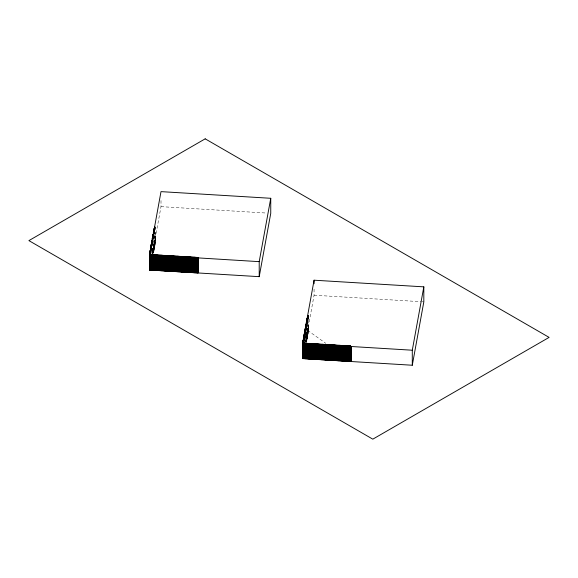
<?xml version="1.0" encoding="UTF-8"?>
<svg xmlns="http://www.w3.org/2000/svg" width="578" height="578" viewBox="0 0 578 578"><rect width="100%" height="100%" fill="white"/><g stroke="black" fill="none" stroke-linecap="round" stroke-linejoin="round"><path stroke-width="0.43" stroke-dasharray="2.89 2.17" d="M152.513 253.287L161.002 206.649L161.002 199.583M305.581 341.858L314.071 295.214L314.071 287.266M155.561 242.117L154.478 242.471L155.561 242.117L155.561 232.399M155.431 242.818L154.355 243.172L155.431 242.818L155.431 232.219M155.309 243.526L154.225 243.88L155.309 243.526L155.309 236.46M155.179 244.227L154.095 244.581L155.179 244.227L155.179 236.279M155.048 244.935L153.965 245.289L155.048 244.935L155.048 236.099M154.918 245.636L153.842 245.99L154.918 245.636L154.918 235.918M154.796 246.344L153.712 246.698L154.796 246.344L154.796 235.831M154.666 247.044L153.582 247.398L154.666 247.044L154.666 236.445M154.536 247.752L153.452 248.099L154.536 247.752L154.478 240.614M154.405 248.453L153.329 248.807L154.405 248.453L154.355 240.434M154.283 249.154L153.199 249.508L154.283 249.154L154.225 240.26M154.153 249.862L153.069 250.216L154.153 249.862L154.095 240.166M154.023 250.563L152.946 250.917L154.023 250.563L154.023 240.845M153.893 251.271L152.816 251.625L153.893 251.271L153.893 240.672M153.77 251.972L152.686 252.326L153.77 251.972L153.77 244.024M153.64 252.68L152.556 253.034L153.64 252.68L153.64 243.844M308.558 331.1L307.626 330.623L308.558 331.1L308.558 320.494M308.428 331.801L307.503 331.324L308.428 331.801L308.428 324.735M308.305 332.509L307.373 332.032L308.305 332.509L308.269 324.807M308.175 333.21L307.243 332.733L308.175 333.21L308.175 325.262M308.045 333.911L307.113 333.441L308.045 333.911L308.045 325.082M307.915 334.619L306.99 334.142L307.915 334.619L307.915 324.901M307.792 335.319L306.86 334.843L307.792 335.319L307.792 324.72M307.662 336.028L306.73 335.551L307.662 336.028L307.633 328.326M307.532 336.728L306.6 336.252L307.532 336.728L307.532 328.42M307.402 337.436L306.477 336.96L307.402 337.436L307.402 328.6M307.279 338.137L306.347 337.66L307.279 338.137L307.279 328.42M307.149 338.838L306.217 338.368L307.149 338.838L307.243 328.318M307.019 339.546L306.087 339.069L307.019 339.546L307.12 328.492M306.896 340.247L305.964 339.777L306.896 340.247L306.889 331.945M306.766 340.955L305.834 340.478L306.766 340.955L306.73 332.018M306.636 341.656L305.704 341.179L306.636 341.656L306.636 331.938M161.002 206.649L266.248 213.036M314.071 295.214L421.124 301.709M422.019 301.767L423.819 301.875M307.669 330.414L325.855 343.383M307.019 332.119L306.99 338.918M306.477 332.018L306.347 342.436L306.376 332.112M306.217 335.717L306.253 342.003M306.087 335.536L306.094 342.075M305.964 335.717L305.964 341.901M305.834 335.536L305.834 341.721M305.733 335.63L305.74 342.169M305.61 339.864L305.61 341.988M305.48 340.045L305.48 341.808M305.357 339.864L305.35 342.154M305.321 340.117L305.227 341.981M305.198 339.936L305.097 342.154M305.068 340.283L305.068 342.053M304.938 340.102L304.967 341.974M153.582 243.779L153.51 253.381L153.38 244.371M153.257 244.191L153.257 253.995M153.199 244.126L153.127 253.814M153.069 248.359L153.069 251.011M152.997 253.634L152.946 248.179L152.867 253.453M152.686 248.706L152.744 253.28M152.556 248.526L152.614 253.98M152.484 248.41L152.484 253.8"/><path stroke-width="0.87" d="M149.608 270.02L149.608 254.204L150.562 253.764L150.562 269.572L149.608 270.02L149.485 254.912L161.002 191.629L270.75 198.29L270.75 213.311L259.211 276.667L149.464 270.013L149.948 267.368M259.211 276.667L259.211 261.653L270.75 198.29M314.071 280.2L302.54 343.556L412.287 350.217L423.819 286.854L314.071 280.2L314.071 283.733M303.183 355.058L302.54 358.577L412.287 365.238L423.819 301.875L423.819 286.854M154.478 227.45C156.985 226.186 152.505 228.404 154.478 230.102M154.355 228.158C156.869 226.908 152.404 229.025 154.355 230.723M154.225 228.859C156.826 227.848 152.679 229.083 154.225 230.629M153.965 230.268C156.472 229.004 151.992 231.222 153.965 232.92M153.842 230.976C156.342 229.704 151.862 231.923 153.842 233.62M153.712 231.677C156.313 230.665 152.166 231.901 153.712 233.447M153.452 233.086C155.764 231.605 151.378 234.87 153.452 236.619M153.329 233.787C155.829 232.522 151.349 234.74 153.329 236.438M153.199 234.495C155.72 233.245 151.248 235.362 153.199 237.059M153.069 235.195C155.677 234.184 151.53 235.419 153.069 236.966M152.816 236.604C155.316 235.333 150.836 237.558 152.816 239.256M152.686 237.312C155.193 236.041 150.714 238.259 152.686 239.957M152.556 238.013C155.164 237.002 151.017 238.237 152.556 239.783M152.303 239.422C154.608 237.941 150.222 241.207 152.303 242.955M152.173 240.123C154.68 238.859 150.201 241.077 152.173 242.774M152.043 240.831C154.55 239.559 150.07 241.777 152.043 243.483M151.92 241.532C154.521 240.52 150.374 241.756 151.92 243.302M151.66 242.941C154.167 241.669 149.688 243.894 151.66 245.592M151.53 243.649C154.037 242.377 149.558 244.595 151.53 246.293M151.407 244.35C154.008 243.338 149.861 244.573 151.407 246.12M151.017 246.459C153.524 245.195 149.045 247.413 151.017 249.111M150.894 247.167C153.394 245.896 148.914 248.114 150.894 249.819M150.764 247.868C153.365 246.857 149.218 248.092 150.764 249.638M150.504 249.277C152.83 247.818 148.43 250.975 150.511 252.723M150.381 249.985C152.881 248.713 148.401 250.931 150.381 252.629M150.251 250.686C152.852 249.674 148.712 250.91 150.251 252.456M149.868 252.796L150.945 252.441L149.868 252.796L149.738 268.517M149.738 253.504L150.822 253.15L149.738 253.504L149.738 269.312L150.692 268.871L149.738 269.312M150.829 270.092L150.699 254.985L151.783 254.631L151.783 269.644L150.829 270.092L150.692 253.85L149.608 254.204M149.485 254.912L150.432 254.465L149.485 254.912L259.211 261.653M150.829 255.079L151.783 254.631M151.92 255.057L153.004 254.703L153.004 269.724L152.05 270.164L151.92 255.057L152.05 270.164M152.05 255.151L153.004 254.703M153.141 255.129L154.225 254.775L154.225 269.796L153.271 270.244L153.141 255.129L153.271 270.244M153.271 255.223L154.225 254.775M154.362 255.209L155.439 254.855L155.439 269.868L154.485 270.316L154.362 255.209L154.485 270.316M154.485 255.295L155.439 254.855M155.576 255.281L156.66 254.927L156.66 269.94L155.706 270.388L155.576 255.281L155.706 270.388M155.706 255.375L156.66 254.927M156.797 255.353L157.881 254.999L157.881 270.02L156.927 270.461L156.797 255.353L156.927 270.461M156.927 255.447L157.881 254.999M158.018 255.425L159.102 255.071L159.102 270.092L158.148 270.54L158.018 255.425L158.148 270.54M158.148 255.519L159.102 255.071M159.239 255.505L160.316 255.151L160.316 270.164L159.369 270.612L159.239 255.505L159.369 270.612M159.369 255.592L160.316 255.151M160.46 255.577L161.537 255.223L161.537 270.237L160.583 270.685L160.46 255.577L160.583 270.685M160.583 255.671L161.537 255.223M161.674 255.649L162.758 255.295L162.758 270.316L161.804 270.757L161.674 255.649L161.804 270.757M161.804 255.743L162.758 255.295M162.895 255.722L163.979 255.368L163.979 270.388L163.025 270.836L162.895 255.722L163.025 270.836M163.025 255.816L163.979 255.368M164.116 255.801L165.2 255.447L165.2 270.461L164.246 270.909L164.116 255.801L164.246 270.909M164.246 255.888L165.2 255.447M165.337 255.873L166.413 255.519L166.413 270.533L165.46 270.981L165.337 255.873L165.46 270.981M165.46 255.967L166.413 255.519M166.551 255.946L167.634 255.592L167.634 270.612L166.681 271.053L166.551 255.946L166.681 271.053M166.681 256.04L167.634 255.592M167.772 256.018L168.855 255.664L168.855 270.685L167.902 271.125L167.772 256.018L167.902 271.125M167.902 256.112L168.855 255.664M168.993 256.097L170.077 255.743L170.077 270.757L169.123 271.205L168.993 256.097L169.123 271.205M169.123 256.184L170.077 255.743M170.214 256.17L171.29 255.816L171.29 270.829L170.344 271.277L170.214 256.17L170.344 271.277M170.344 256.264L171.29 255.816M171.435 256.242L172.511 255.888L172.511 270.909L171.558 271.349L171.435 256.242L171.558 271.349M171.558 256.336L172.511 255.888M172.649 256.314L173.732 255.96L173.732 270.981L172.779 271.422L172.649 256.314L172.779 271.422M172.779 256.408L173.732 255.96M173.87 256.394L174.953 256.04L174.953 271.053L174 271.501L173.87 256.394L174 271.501M174 256.48L174.953 256.04M175.091 256.466L176.174 256.112L176.174 271.125L175.221 271.573L175.091 256.466L175.221 271.573M175.221 256.553L176.174 256.112M176.312 256.538L177.388 256.184L177.388 271.205L176.434 271.646L176.312 256.538L176.434 271.646M176.434 256.632L177.388 256.184M177.525 256.61L178.609 256.256L178.609 271.277L177.656 271.718L177.525 256.61L177.656 271.718M149.485 269.926L150.562 269.572M177.656 256.704L178.609 256.256M178.747 256.69L179.83 256.336L179.83 271.349L178.877 271.797L178.747 256.69L178.877 271.797M178.877 256.776L179.83 256.336M150.699 269.998L151.783 269.644M179.968 256.762L181.051 256.408L181.051 271.422L180.098 271.87L179.968 256.762L180.098 271.87M180.098 256.849L181.051 256.408M151.92 270.078L153.004 269.724M181.189 256.834L182.265 256.48L182.265 271.494L181.319 271.942L181.189 256.834L181.319 271.942M153.141 270.15L154.225 269.796M181.319 256.928L182.265 256.48M182.41 256.907L183.486 256.553L183.486 271.573L182.532 272.014L182.41 256.907L182.532 272.014M154.362 270.222L155.439 269.868M182.532 257L183.486 256.553M183.623 256.979L184.707 256.632L184.707 271.646L183.753 272.094L183.623 256.979L183.753 272.094M155.576 270.294L156.66 269.94M183.753 257.073L184.707 256.632M184.844 257.058L185.928 256.704L185.928 271.718L184.974 272.166L184.844 257.058L184.974 272.166M156.797 270.374L157.881 270.02M184.974 257.145L185.928 256.704M186.065 257.131L187.149 256.776L187.149 271.79L186.195 272.238L186.065 257.131L186.195 272.238M186.195 257.224L187.149 256.776M158.018 270.446L159.102 270.092M187.286 257.203L188.363 256.849L188.363 271.87L187.409 272.31L187.286 257.203L187.409 272.31M187.409 257.297L188.363 256.849M159.239 270.518L160.316 270.164M188.5 257.275L189.584 256.921L189.584 271.942L188.63 272.39L188.5 257.275L188.63 272.39M188.63 257.369L189.584 256.921M160.46 270.591L161.537 270.237M189.721 257.355L190.805 257L190.805 272.014L189.851 272.462L189.721 257.355L189.851 272.462M161.674 270.67L162.758 270.316M189.851 257.441L190.805 257M190.942 257.427L192.026 257.073L192.026 272.086L191.072 272.534L190.942 257.427L191.072 272.534M162.895 270.742L163.979 270.388M191.072 257.521L192.026 257.073M192.163 257.499L193.24 257.145L193.24 272.166L192.293 272.606L192.163 257.499L192.293 272.606M164.116 270.815L165.2 270.461M192.293 257.593L193.24 257.145M193.377 257.571L194.461 257.217L194.461 272.238L193.507 272.686L193.377 257.571L193.507 272.686M165.337 270.887L166.413 270.533M193.507 257.665L194.461 257.217M194.598 257.651L195.682 257.297L195.682 272.31L194.728 272.758L194.598 257.651L194.728 272.758M194.728 257.737L195.682 257.297M166.551 270.966L167.634 270.612M195.819 257.723L196.903 257.369L196.903 272.382L195.949 272.83L195.819 257.723L195.949 272.83M195.949 257.817L196.903 257.369M167.772 271.039L168.855 270.685M197.04 257.795L198.124 257.441L198.124 272.462L197.17 272.903L197.04 257.795L197.17 272.903M168.993 271.111L170.077 270.757M197.17 257.889L198.124 257.441M170.214 271.183L171.29 270.829M171.435 271.263L172.511 270.909M172.649 271.335L173.732 270.981M173.87 271.407L174.953 271.053M175.091 271.479L176.174 271.125M176.312 271.552L177.388 271.205M177.525 271.631L178.609 271.277M178.747 271.703L179.83 271.349M179.968 271.776L181.051 271.422M181.189 271.848L182.265 271.494M182.41 271.927L183.486 271.573M183.623 272L184.707 271.646M184.844 272.072L185.928 271.718M186.065 272.144L187.149 271.79M187.286 272.224L188.363 271.87M188.5 272.296L189.584 271.942M189.721 272.368L190.805 272.014M190.942 272.44L192.026 272.086M192.163 272.52L193.24 272.166M193.377 272.592L194.461 272.238M194.598 272.664L195.682 272.31M195.819 272.737L196.903 272.382M197.04 272.816L198.124 272.462M307.503 316.311L308.428 316.787L307.503 316.311L307.503 318.073M307.113 318.42L308.045 318.897L307.113 318.42L307.113 321.953M306.99 319.128L307.915 319.598L306.99 319.128L306.99 321.773M306.86 319.829L307.792 320.306L306.86 319.829L306.86 321.592M306.6 321.238L307.532 321.715L306.6 321.238L306.6 324.771M306.477 321.939L307.402 322.416L306.477 321.939L306.477 324.59M306.347 322.647L307.279 323.124L306.347 322.647L306.347 324.41M305.964 324.757L306.896 325.233L305.964 324.757L305.964 328.29M305.834 325.457L306.766 325.934L305.834 325.457L305.834 328.109M305.704 326.165L306.636 326.642L305.704 326.165L305.704 327.928M305.451 327.574L306.383 328.051L305.451 327.574L305.451 331.107M305.321 328.275L306.253 328.752L305.321 328.275L305.321 330.927M305.191 328.983L306.123 329.46L305.191 328.983L305.191 330.746M304.808 331.093L305.74 331.57L304.808 331.093L304.808 333.744M304.678 331.794L305.61 332.271L304.678 331.794L304.714 334.192M304.295 333.911L305.227 334.387L304.295 333.911L304.295 337.444M304.165 334.611L305.097 335.088L304.165 334.611L304.165 337.263M304.042 335.319L304.967 335.796L304.042 335.319L304.042 337.082M303.652 337.429L304.584 337.906L303.652 337.429L303.652 340.081M303.529 338.13L304.454 338.607L303.529 338.13L303.558 340.529M303.139 340.247L304.071 340.724L303.139 340.247L302.886 356.669L303.818 357.146M303.017 340.948L303.949 341.425L304.006 358.078L304.779 358.627L303.847 358.15L303.79 341.497L303.017 340.948L303.175 355.889M302.886 341.656L303.818 342.133L302.886 341.656L302.915 357.298L303.688 357.847L302.915 357.298M302.756 342.357L303.688 342.833L302.756 342.357L302.785 358.006L303.399 358.627L302.634 358.078L302.634 343.065L303.558 343.534L302.634 343.065M305.068 343.209L306 343.686L305.068 343.209L305.068 358.223L305.841 358.779L305.993 343.411M306.289 343.281L307.221 343.758L307.062 358.851L306.289 358.302L306.289 343.281L307.062 343.831L307.062 358.851M307.51 343.354L308.435 343.831L308.276 358.924L307.51 358.374L307.51 343.354L308.276 343.91L308.276 358.924M308.724 343.433L309.656 343.91L309.497 358.996L308.724 358.447L308.724 343.433L309.497 343.982L309.497 358.996M309.945 343.505L310.877 343.982L310.718 359.075L309.945 358.519L309.945 343.505L310.718 344.055L310.718 359.075M311.166 343.578L312.098 344.055L311.939 359.148L311.166 358.598L311.166 343.578L311.939 344.127L311.939 359.148M305.581 346.663L305.711 343.303M312.387 343.65L313.312 344.127L313.16 359.22L312.387 358.671L312.387 343.65L313.16 344.206L313.16 359.22M305.451 347.364L305.61 343.758M313.601 343.729L314.533 344.206L314.374 359.292L313.601 358.743L313.601 343.729L314.374 344.278L314.374 359.292M314.822 343.802L315.754 344.278L315.595 359.372L314.822 358.815L314.822 343.802L315.595 344.351L315.595 359.372M316.043 343.874L316.975 344.351L316.816 359.444L316.043 358.895L316.043 343.874L316.816 344.423L316.816 359.444M317.264 343.946L318.196 344.423L318.037 359.516L317.264 358.967L317.264 343.946L318.037 344.502L318.037 359.516M304.938 350.181L305.097 343.924M318.485 344.026L319.41 344.502L319.251 359.588L318.485 359.039L318.485 344.026L319.251 344.575L319.251 359.588M304.808 350.882L304.967 343.744M319.699 344.098L320.631 344.575L320.472 359.668L319.699 359.111L319.699 344.098L320.472 344.647L320.472 359.668M320.92 344.17L321.852 344.647L321.693 359.74L320.92 359.191L320.92 344.17L321.693 344.719L321.693 359.74M322.141 344.242L323.073 344.719L322.914 359.812L322.141 359.263L322.141 344.242L322.914 344.799L322.914 359.812M304.425 352.999L304.584 343.202M323.362 344.322L324.287 344.799L324.135 359.884L323.362 359.335L323.362 344.322L324.135 344.871L324.135 359.884M304.295 353.7L304.425 343.281M324.576 344.394L325.508 344.871L325.349 359.957L324.576 359.408L324.576 344.394L325.349 344.943L325.349 359.957M325.797 344.466L326.729 344.943L326.57 360.036L325.797 359.487L325.797 344.466L326.57 345.015L326.57 360.036M327.018 344.539L327.95 345.015L327.791 360.108L327.018 359.559L327.018 344.539L327.791 345.095L327.791 360.108M328.239 344.618L329.171 345.088L329.012 360.181L328.239 359.632L328.239 344.618L329.012 345.167L329.012 360.181M329.46 344.69L330.385 345.167L330.226 360.253L329.46 359.704L329.46 344.69L330.226 345.239L330.226 360.253M330.674 344.763L331.606 345.239L331.447 360.332L330.674 359.783L330.674 344.763L331.447 345.312L331.447 360.332M331.895 344.835L332.827 345.312L332.668 360.405L331.895 359.856L331.895 344.835L332.668 345.384L332.668 360.405M333.116 344.914L334.048 345.384L333.889 360.477L333.116 359.928L333.116 344.914L333.889 345.463L333.889 360.477M305.068 358.223L306 358.7M334.337 344.987L335.262 345.463L335.103 360.549L334.337 360L334.337 344.987L335.103 345.536L335.103 360.549M306.289 358.302L307.221 358.779M335.551 345.059L336.483 345.536L336.324 360.629L335.551 360.08L335.551 345.059L336.324 345.608L336.324 360.629M307.51 358.374L308.435 358.851M336.772 345.131L337.704 345.608L337.545 360.701L336.772 360.152L336.772 345.131L337.545 345.68L337.545 360.701M308.724 358.447L309.656 358.924M337.993 345.211L338.925 345.68L338.766 360.773L337.993 360.224L337.993 345.211L338.766 345.76L338.766 360.773M309.945 358.519L310.877 358.996M339.214 345.283L340.146 345.76L339.987 360.845L339.214 360.296L339.214 345.283L339.987 345.832L339.987 360.845M311.166 358.598L312.098 359.075M340.435 345.355L341.36 345.832L341.201 360.925L340.435 360.369L340.435 345.355L341.201 345.904L341.201 360.925M312.387 358.671L313.312 359.148M341.649 345.427L342.581 345.904L342.422 360.997L341.649 360.448L341.649 345.427L342.422 345.976L342.422 360.997M313.601 358.743L314.533 359.22M342.87 345.507L343.802 345.976L343.643 361.069L342.87 360.52L342.87 345.507L343.643 346.056L343.643 361.069M314.822 358.815L315.754 359.292M344.091 345.579L345.023 346.056L344.864 361.142L344.091 360.593L344.091 345.579L344.864 346.128L344.864 361.142M316.043 358.895L316.975 359.372M345.312 345.651L346.236 346.128L346.078 361.221L345.312 360.665L345.312 345.651L346.078 346.2L346.078 361.221M317.264 358.967L318.196 359.444M346.525 345.723L347.457 346.2L347.299 361.293L346.525 360.744L346.525 345.723L347.299 346.273L347.299 361.293M318.485 359.039L319.41 359.516M347.746 345.796L348.679 346.273L348.52 361.366L347.746 360.817L347.746 345.796L348.52 346.352L348.52 361.366M319.699 359.111L320.631 359.588M348.968 345.875L349.9 346.352L349.741 361.438L348.968 360.889L348.968 345.875L349.741 346.424L349.741 361.438M320.92 359.191L321.852 359.661M350.189 345.947L351.121 346.424L350.962 361.517L350.189 360.961L350.189 345.947L350.962 346.497L350.962 361.517M322.141 359.263L323.073 359.74M323.362 359.335L324.287 359.812M324.576 359.408L325.508 359.884M325.797 359.487L326.729 359.957M327.018 359.559L327.95 360.036M328.239 359.632L329.171 360.108M329.46 359.704L330.385 360.181M330.674 359.783L331.606 360.253M331.895 359.856L332.827 360.332M333.116 359.928L334.048 360.405M334.337 360L335.262 360.477M335.551 360.08L336.483 360.549M336.772 360.152L337.704 360.629M337.993 360.224L338.925 360.701M339.214 360.296L340.146 360.773M340.435 360.369L341.36 360.845M341.649 360.448L342.581 360.925M342.87 360.52L343.802 360.997M344.091 360.593L345.023 361.069M345.312 360.665L346.236 361.142M346.525 360.744L347.457 361.221M347.746 360.817L348.679 361.293M348.968 360.889L349.9 361.366M350.189 360.961L351.121 361.438M328.037 344.936L329.489 345.976M335.312 350.124L340.406 353.758M346.222 357.905L351.316 361.539L351.316 346.518M412.287 350.217L412.287 365.238M350.347 345.875L350.347 360.889M349.126 345.796L349.126 360.817M347.905 345.723L347.905 360.744M346.684 345.651L346.684 360.665M345.471 345.579L345.471 360.593M344.25 345.5L344.25 360.52M343.029 345.427L343.029 360.448M341.808 345.355L341.808 360.369M340.594 345.283L340.594 360.296M339.373 345.211L339.373 360.224M338.152 345.131L338.152 360.152M336.931 345.059L336.931 360.072M335.71 344.987L335.71 360M334.496 344.914L334.496 359.928M333.275 344.835L333.275 359.856M332.054 344.763L332.054 359.783M330.833 344.69L330.833 359.704M329.619 344.618L329.619 359.632M328.398 344.539L328.398 359.559M327.177 344.466L327.177 359.487M325.956 344.394L325.956 359.408M324.735 344.322L324.735 359.335M323.521 344.242L323.521 359.263M322.3 344.17L322.3 359.191M321.079 344.098L321.079 359.111M319.858 344.026L319.858 359.039M318.644 343.946L318.644 358.967M317.423 343.874L317.423 358.895M316.202 343.802L316.202 358.815M314.981 343.729L314.981 358.743M313.76 343.65L313.76 358.671M312.546 343.578L312.546 358.598M311.325 343.505L311.325 358.519M310.104 343.433L310.104 358.447M308.883 343.354L308.883 358.374M307.669 315.4L307.626 318.254M307.669 343.281L307.669 358.302M307.149 319.049L307.149 321.7M306.448 343.209L306.448 358.223M305.87 343.231L305.841 358.779M305.48 343.578L305.48 347.992M305.227 343.137L305.227 358.15M304.844 343.563L304.779 358.627M304.714 343.383L304.62 358.7M304.331 343.729L304.331 354.328M303.66 342.205L303.688 357.847M303.529 342.906L303.558 358.555M303.399 343.614L303.399 358.627M198.247 257.954L198.247 272.968M197.994 257.347L197.994 272.368M196.773 257.275L196.773 272.296M195.552 257.203L195.552 272.216M194.331 257.131L194.331 272.144M193.117 257.058L193.117 272.072M191.896 256.979L191.896 272M190.675 256.907L190.675 271.92M189.454 256.834L189.454 271.848M188.233 256.762L188.233 271.776M187.019 256.683L187.019 271.703M185.798 256.61L185.798 271.631M184.577 256.538L184.577 271.552M183.356 256.466L183.356 271.479M182.142 256.386L182.142 271.407M180.921 256.314L180.921 271.335M179.7 256.242L179.7 271.255M178.479 256.17L178.479 271.183M177.265 256.09L177.265 271.111M176.044 256.018L176.044 271.039M174.823 255.946L174.823 270.959M173.602 255.873L173.602 270.887M172.381 255.794L172.381 270.815M171.167 255.722L171.167 270.742M169.946 255.649L169.946 270.663M168.725 255.577L168.725 270.591M167.504 255.498L167.504 270.518M166.291 255.425L166.291 270.446M165.07 255.353L165.07 270.367M163.849 255.281L163.849 270.294M162.628 255.201L162.628 270.222M161.407 255.129L161.407 270.15M160.193 255.057L160.193 270.071M158.972 254.985L158.972 269.998M157.751 254.905L157.751 269.926M156.53 254.833L156.53 269.854M155.316 254.761L155.316 269.774M154.593 226.836L154.593 230.369M154.095 254.688L154.095 269.702M152.874 254.616L152.874 269.63M151.653 254.537L151.653 269.558M150.432 254.465L150.432 269.485M205.19 138.836L28.9 240.614L372.81 439.164L549.1 337.386L205.19 138.836M155.048 229.119L154.095 229.567L155.048 229.119M154.536 231.937L153.582 232.385L154.536 231.937M153.893 235.456L152.946 235.903L153.893 235.456M153.38 238.273L152.433 238.721L153.38 238.273M152.744 241.792L151.79 242.24L152.744 241.792M152.231 244.61L151.277 245.058L152.231 244.61M152.101 245.31L151.147 245.758L152.101 245.31M151.588 248.128L150.634 248.576L151.588 248.128M151.075 250.946L150.121 251.387L151.075 250.946M150.945 251.647L149.998 252.095L150.945 251.647M307.785 315.53L308.558 316.079L307.785 315.53M307.532 316.939L308.305 317.488L307.532 316.939M307.402 317.64L308.175 318.189L307.402 317.64M306.889 320.458L307.662 321.007L306.889 320.458M306.376 323.275L307.149 323.825L306.376 323.275M306.246 323.976L307.019 324.525L306.246 323.976M305.733 326.794L306.506 327.343L305.733 326.794M305.227 329.612L305.993 330.161L305.227 329.612M305.097 330.313L305.87 330.862L305.097 330.313M304.714 332.429L305.48 332.979L304.714 332.429M304.584 333.13L305.357 333.679L304.584 333.13M304.071 335.948L304.844 336.497L304.071 335.948M303.941 336.649L304.714 337.198L303.941 336.649M303.558 338.766L304.331 339.315L303.558 338.766M303.428 339.467L304.201 340.016L303.428 339.467M304.006 343.057L304.779 343.614L304.006 343.057"/></g></svg>
